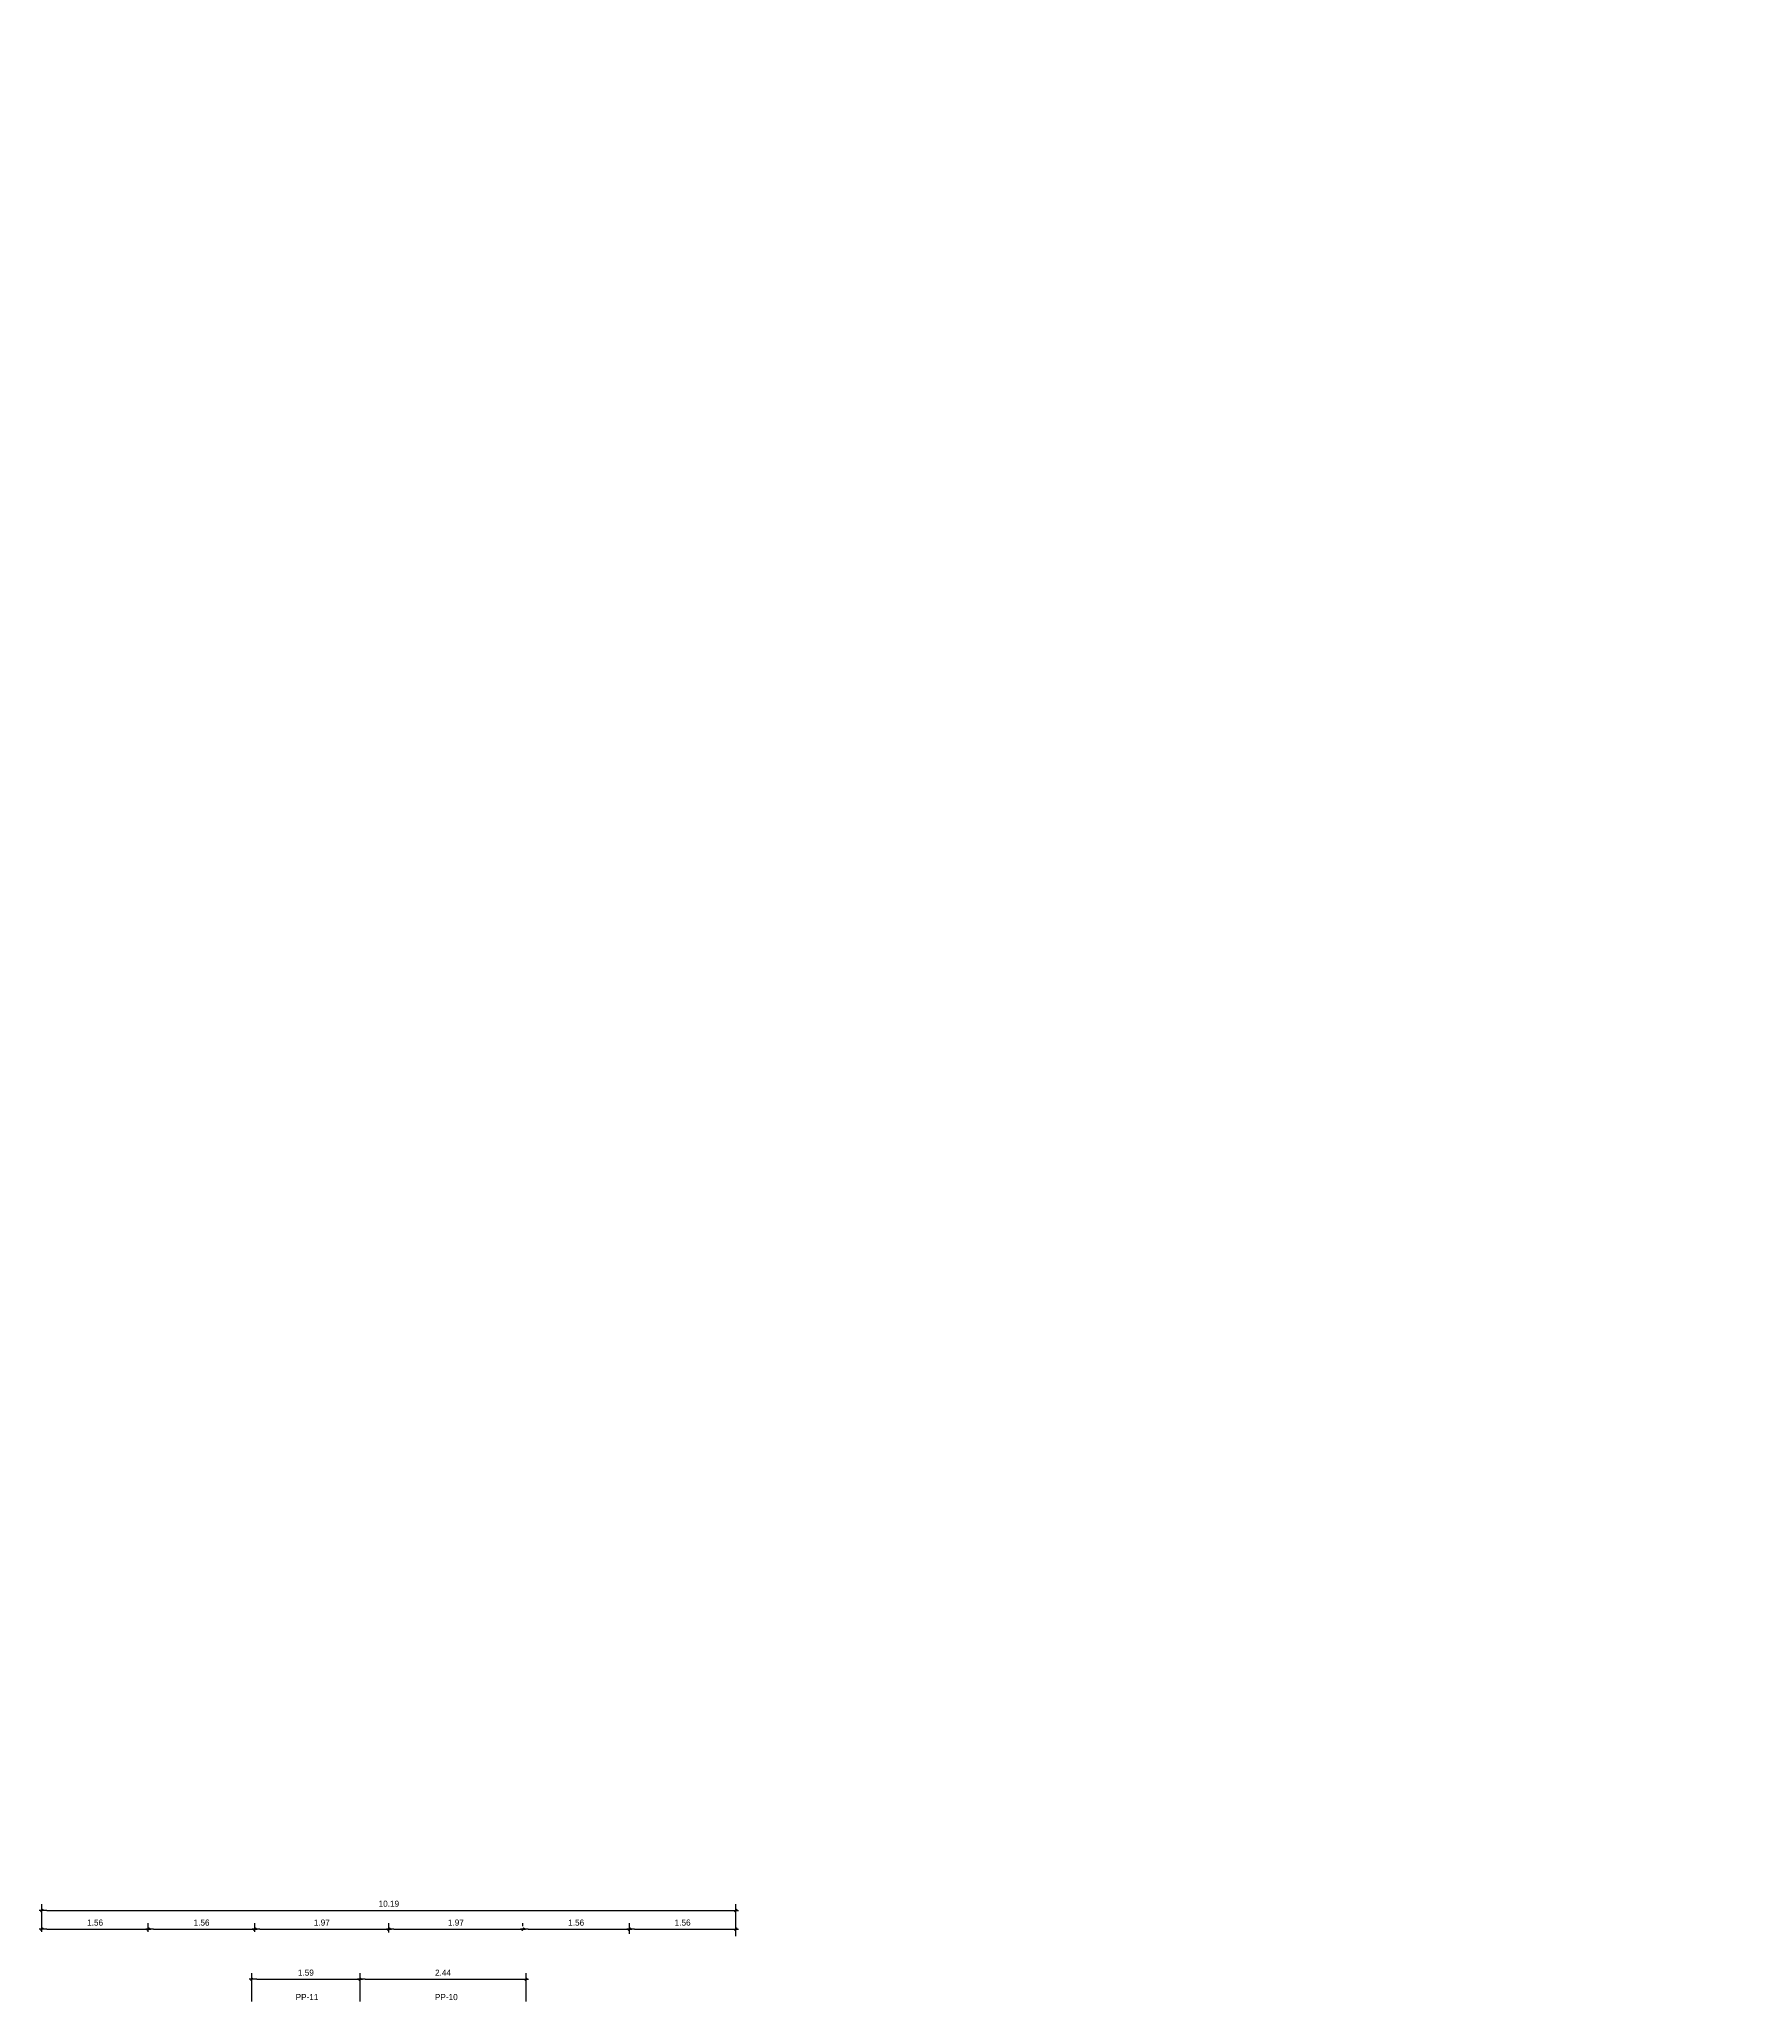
# Model space of a CAD drawing. Header units: millimetres. Extents: x 19443 to 19711, y 4351 to 4752.
# Drawn here: x 19444.04 to 19469.2, y 4522.22 to 4551.07 of the extents above; entities that cross this region are included whole.
import ezdxf

# ---------------------------------------------------------------- set-up
doc = ezdxf.new("R2010")
doc.units = ezdxf.units.MM
for name, color, linetype in [('0 @ 0.5', 7, 'Continuous'), ('cotas', 1, 'Continuous'), ('cotas @ 500', 1, 'Continuous'), ('TEXTO @ 0.5', 2, 'Continuous')]:
    doc.layers.add(name, color=color, linetype=linetype)
doc.styles.add('century gothic', font='GOTHIC.TTF')
doc.dimstyles.new('ANOTATIVE 100 SMCONSTRUCCIONES', dxfattribs={"dimscale": 0, "dimtxt": 0.18, "dimasz": 0.15, "dimexe": 0.18, "dimexo": 0.09, "dimgap": 0.1, "dimtad": 1, "dimzin": 0, "dimdsep": 46, "dimtxsty": 'century gothic', "dimblk1": 'FLECHA1', "dimblk2": 'FLECHA1', "dimsah": 1, "dimcen": 0.18, "dimdle": 0.075, "dimclrd": 1, "dimclre": 1, "dimclrt": 2, "dimaunit": 1, "dimadec": 0, "dimazin": 0, "dimtfac": 0.75, "dimtix": 1, "dimtmove": 2, "dimatfit": 3, "dimfxl": 0.09, "dimtvp": 1.5, "dimtfill": 1, "dimtolj": 1, "dimtzin": 0, "dimarcsym": 0})

# ---------------------------------------------------------------- blocks, each defined once
blk = doc.blocks.new('FLECHA1')
at = {"color": 4}
blk.add_line((-0.24618, -0.24808), (0.24808, 0.25), dxfattribs=at)
at = {"color": 1}
blk.add_line((-1, 0), (0.49616, 0), dxfattribs=at)
blk = doc.blocks.new('*D497')
at = {"layer": 'cotas', "color": 1, "lineweight": -2, "transparency": 16777216}
for p, q in [((19614.326, 4625.845), (19614.326, 4700.845)), ((19570.984, 4550.845), (19524.326, 4550.845)), ((19614.326, 4548.43), (19614.326, 4550.845)), ((19570.534, 4548.43), (19524.326, 4548.43)), ((19614.326, 4473.43), (19614.326, 4398.43))]:
    blk.add_line(p, q, dxfattribs=at)
at = {"layer": 'Defpoints', "color": 0, "transparency": 16777216}
for p in [(19614.326, 4550.845), (19615.984, 4550.845), (19615.534, 4548.43)]:
    blk.add_point(p, dxfattribs=at)
at = {"layer": 'cotas', "color": 1, "lineweight": -2, "transparency": 16777216, "xscale": 75, "yscale": 75, "zscale": 75}
for p, rotation in [((19614.326, 4550.845), 270), ((19614.326, 4548.43), 90)]:
    blk.add_blockref('FLECHA1', p, dxfattribs=dict(at, rotation=rotation))
at = {"layer": 'cotas', "color": 2, "transparency": 16777216, "insert": (19517.338, 4549.637), "char_height": 90, "attachment_point": 5, "rotation": 90, "style": 'century gothic', "bg_fill": 3, "box_fill_scale": 1.1, "bg_fill_color": 256, "bg_fill_true_color": 13158600, "bg_fill_transparency": 0}
blk.add_mtext('\\A1;2.42', dxfattribs=at)
blk = doc.blocks.new('*D17')
at = {"color": 1, "lineweight": -2, "transparency": 16777216}
for p, q in [((19444.078, 4523.285), (19444.078, 4523.415)), ((19444.153, 4523.325), (19445.566, 4523.325)), ((19445.641, 4523.285), (19445.641, 4523.415))]:
    blk.add_line(p, q, dxfattribs=at)
at = {"layer": 'Defpoints', "color": 0, "transparency": 16777216}
for p in [(19444.078, 4523.24), (19445.641, 4523.325), (19445.641, 4523.24)]:
    blk.add_point(p, dxfattribs=at)
at = {"color": 1, "lineweight": -2, "transparency": 16777216, "xscale": 0.075, "yscale": 0.075, "zscale": 0.075, "rotation": 180}
blk.add_blockref('FLECHA1', (19444.078, 4523.325), dxfattribs=at)
at = {"color": 1, "lineweight": -2, "transparency": 16777216, "xscale": 0.075, "yscale": 0.075, "zscale": 0.075}
blk.add_blockref('FLECHA1', (19445.641, 4523.325), dxfattribs=at)
at = {"color": 2, "transparency": 16777216, "insert": (19444.86, 4523.422), "char_height": 0.09, "attachment_point": 5, "style": 'century gothic', "bg_fill": 3, "box_fill_scale": 1.1, "bg_fill_color": 256, "bg_fill_true_color": 13158600, "bg_fill_transparency": 0}
blk.add_mtext('\\A1;1.56', dxfattribs=at)
blk = doc.blocks.new('*D18')
at = {"color": 1, "lineweight": -2, "transparency": 16777216}
for p, q in [((19445.641, 4523.285), (19445.641, 4523.415)), ((19445.716, 4523.325), (19447.129, 4523.325)), ((19447.204, 4523.285), (19447.204, 4523.415))]:
    blk.add_line(p, q, dxfattribs=at)
at = {"layer": 'Defpoints', "color": 0, "transparency": 16777216}
for p in [(19445.641, 4523.24), (19447.204, 4523.325), (19447.204, 4523.24)]:
    blk.add_point(p, dxfattribs=at)
at = {"color": 1, "lineweight": -2, "transparency": 16777216, "xscale": 0.075, "yscale": 0.075, "zscale": 0.075, "rotation": 180}
blk.add_blockref('FLECHA1', (19445.641, 4523.325), dxfattribs=at)
at = {"color": 1, "lineweight": -2, "transparency": 16777216, "xscale": 0.075, "yscale": 0.075, "zscale": 0.075}
blk.add_blockref('FLECHA1', (19447.204, 4523.325), dxfattribs=at)
at = {"color": 2, "transparency": 16777216, "insert": (19446.423, 4523.422), "char_height": 0.09, "attachment_point": 5, "style": 'century gothic', "bg_fill": 3, "box_fill_scale": 1.1, "bg_fill_color": 256, "bg_fill_true_color": 13158600, "bg_fill_transparency": 0}
blk.add_mtext('\\A1;1.56', dxfattribs=at)
blk = doc.blocks.new('*D19')
at = {"color": 1, "lineweight": -2, "transparency": 16777216}
for p, q in [((19447.204, 4523.285), (19447.204, 4523.415)), ((19447.279, 4523.325), (19449.098, 4523.325)), ((19449.173, 4523.275), (19449.173, 4523.415))]:
    blk.add_line(p, q, dxfattribs=at)
at = {"layer": 'Defpoints', "color": 0, "transparency": 16777216}
for p in [(19447.204, 4523.24), (19449.173, 4523.325), (19449.173, 4523.23)]:
    blk.add_point(p, dxfattribs=at)
at = {"color": 1, "lineweight": -2, "transparency": 16777216, "xscale": 0.075, "yscale": 0.075, "zscale": 0.075, "rotation": 180}
blk.add_blockref('FLECHA1', (19447.204, 4523.325), dxfattribs=at)
at = {"color": 1, "lineweight": -2, "transparency": 16777216, "xscale": 0.075, "yscale": 0.075, "zscale": 0.075}
blk.add_blockref('FLECHA1', (19449.173, 4523.325), dxfattribs=at)
at = {"color": 2, "transparency": 16777216, "insert": (19448.189, 4523.422), "char_height": 0.09, "attachment_point": 5, "style": 'century gothic', "bg_fill": 3, "box_fill_scale": 1.1, "bg_fill_color": 256, "bg_fill_true_color": 13158600, "bg_fill_transparency": 0}
blk.add_mtext('\\A1;1.97', dxfattribs=at)
blk = doc.blocks.new('*D20')
at = {"color": 1, "lineweight": -2, "transparency": 16777216}
for p, q in [((19449.173, 4523.275), (19449.173, 4523.415)), ((19449.248, 4523.325), (19451.067, 4523.325)), ((19451.142, 4523.37), (19451.142, 4523.415))]:
    blk.add_line(p, q, dxfattribs=at)
at = {"layer": 'Defpoints', "color": 0, "transparency": 16777216}
for p in [(19449.173, 4523.23), (19451.142, 4523.325), (19451.142, 4523.325)]:
    blk.add_point(p, dxfattribs=at)
at = {"color": 1, "lineweight": -2, "transparency": 16777216, "xscale": 0.075, "yscale": 0.075, "zscale": 0.075, "rotation": 180}
blk.add_blockref('FLECHA1', (19449.173, 4523.325), dxfattribs=at)
at = {"color": 1, "lineweight": -2, "transparency": 16777216, "xscale": 0.075, "yscale": 0.075, "zscale": 0.075}
blk.add_blockref('FLECHA1', (19451.142, 4523.325), dxfattribs=at)
at = {"color": 2, "transparency": 16777216, "insert": (19450.157, 4523.422), "char_height": 0.09, "attachment_point": 5, "style": 'century gothic', "bg_fill": 3, "box_fill_scale": 1.1, "bg_fill_color": 256, "bg_fill_true_color": 13158600, "bg_fill_transparency": 0}
blk.add_mtext('\\A1;1.97', dxfattribs=at)
blk = doc.blocks.new('*D21')
at = {"color": 1, "lineweight": -2, "transparency": 16777216}
for p, q in [((19451.142, 4523.37), (19451.142, 4523.415)), ((19451.217, 4523.325), (19452.63, 4523.325)), ((19452.705, 4523.257), (19452.705, 4523.415))]:
    blk.add_line(p, q, dxfattribs=at)
at = {"layer": 'Defpoints', "color": 0, "transparency": 16777216}
for p in [(19451.142, 4523.325), (19452.705, 4523.325), (19452.705, 4523.212)]:
    blk.add_point(p, dxfattribs=at)
at = {"color": 1, "lineweight": -2, "transparency": 16777216, "xscale": 0.075, "yscale": 0.075, "zscale": 0.075, "rotation": 180}
blk.add_blockref('FLECHA1', (19451.142, 4523.325), dxfattribs=at)
at = {"color": 1, "lineweight": -2, "transparency": 16777216, "xscale": 0.075, "yscale": 0.075, "zscale": 0.075}
blk.add_blockref('FLECHA1', (19452.705, 4523.325), dxfattribs=at)
at = {"color": 2, "transparency": 16777216, "insert": (19451.923, 4523.422), "char_height": 0.09, "attachment_point": 5, "style": 'century gothic', "bg_fill": 3, "box_fill_scale": 1.1, "bg_fill_color": 256, "bg_fill_true_color": 13158600, "bg_fill_transparency": 0}
blk.add_mtext('\\A1;1.56', dxfattribs=at)
blk = doc.blocks.new('*D22')
at = {"color": 1, "lineweight": -2, "transparency": 16777216}
for p, q in [((19452.705, 4523.257), (19452.705, 4523.415)), ((19452.78, 4523.325), (19454.193, 4523.325)), ((19454.268, 4523.225), (19454.268, 4523.415))]:
    blk.add_line(p, q, dxfattribs=at)
at = {"layer": 'Defpoints', "color": 0, "transparency": 16777216}
for p in [(19452.705, 4523.212), (19454.268, 4523.325), (19454.268, 4523.18)]:
    blk.add_point(p, dxfattribs=at)
at = {"color": 1, "lineweight": -2, "transparency": 16777216, "xscale": 0.075, "yscale": 0.075, "zscale": 0.075, "rotation": 180}
blk.add_blockref('FLECHA1', (19452.705, 4523.325), dxfattribs=at)
at = {"color": 1, "lineweight": -2, "transparency": 16777216, "xscale": 0.075, "yscale": 0.075, "zscale": 0.075}
blk.add_blockref('FLECHA1', (19454.268, 4523.325), dxfattribs=at)
at = {"color": 2, "transparency": 16777216, "insert": (19453.486, 4523.422), "char_height": 0.09, "attachment_point": 5, "style": 'century gothic', "bg_fill": 3, "box_fill_scale": 1.1, "bg_fill_color": 256, "bg_fill_true_color": 13158600, "bg_fill_transparency": 0}
blk.add_mtext('\\A1;1.56', dxfattribs=at)
blk = doc.blocks.new('*D23')
at = {"color": 1, "lineweight": -2, "transparency": 16777216}
for p, q in [((19444.078, 4523.285), (19444.078, 4523.691)), ((19444.153, 4523.601), (19454.193, 4523.601)), ((19454.268, 4523.225), (19454.268, 4523.691))]:
    blk.add_line(p, q, dxfattribs=at)
at = {"layer": 'Defpoints', "color": 0, "transparency": 16777216}
for p in [(19454.268, 4523.601), (19444.078, 4523.24), (19454.268, 4523.18)]:
    blk.add_point(p, dxfattribs=at)
at = {"color": 1, "lineweight": -2, "transparency": 16777216, "xscale": 0.075, "yscale": 0.075, "zscale": 0.075, "rotation": 180}
blk.add_blockref('FLECHA1', (19444.078, 4523.601), dxfattribs=at)
at = {"color": 1, "lineweight": -2, "transparency": 16777216, "xscale": 0.075, "yscale": 0.075, "zscale": 0.075}
blk.add_blockref('FLECHA1', (19454.268, 4523.601), dxfattribs=at)
at = {"color": 2, "transparency": 16777216, "insert": (19449.173, 4523.699), "char_height": 0.09, "attachment_point": 5, "style": 'century gothic', "bg_fill": 3, "box_fill_scale": 1.1, "bg_fill_color": 256, "bg_fill_true_color": 13158600, "bg_fill_transparency": 0}
blk.add_mtext('\\A1;10.19', dxfattribs=at)
blk = doc.blocks.new('*D58')
at = {"color": 1, "lineweight": -2, "transparency": 16777216}
for p, q in [((19447.159, 4522.266), (19447.159, 4522.68)), ((19448.75, 4522.266), (19448.75, 4522.68)), ((19447.234, 4522.59), (19448.675, 4522.59))]:
    blk.add_line(p, q, dxfattribs=at)
at = {"layer": 'Defpoints', "color": 0, "transparency": 16777216}
for p in [(19448.75, 4522.59), (19447.159, 4522.221), (19448.75, 4522.221)]:
    blk.add_point(p, dxfattribs=at)
at = {"color": 1, "lineweight": -2, "transparency": 16777216, "xscale": 0.075, "yscale": 0.075, "zscale": 0.075, "rotation": 180}
blk.add_blockref('FLECHA1', (19447.159, 4522.59), dxfattribs=at)
at = {"color": 1, "lineweight": -2, "transparency": 16777216, "xscale": 0.075, "yscale": 0.075, "zscale": 0.075}
blk.add_blockref('FLECHA1', (19448.75, 4522.59), dxfattribs=at)
at = {"color": 2, "transparency": 16777216, "insert": (19447.955, 4522.687), "char_height": 0.09, "attachment_point": 5, "style": 'century gothic', "bg_fill": 3, "box_fill_scale": 1.1, "bg_fill_color": 256, "bg_fill_true_color": 13158600, "bg_fill_transparency": 0}
blk.add_mtext('\\A1;1.59', dxfattribs=at)
blk = doc.blocks.new('*D59')
at = {"color": 1, "lineweight": -2, "transparency": 16777216}
for p, q in [((19448.75, 4522.266), (19448.75, 4522.68)), ((19451.187, 4522.266), (19451.187, 4522.68)), ((19448.825, 4522.59), (19451.112, 4522.59))]:
    blk.add_line(p, q, dxfattribs=at)
at = {"layer": 'Defpoints', "color": 0, "transparency": 16777216}
for p in [(19451.187, 4522.59), (19448.75, 4522.221), (19451.187, 4522.221)]:
    blk.add_point(p, dxfattribs=at)
at = {"color": 1, "lineweight": -2, "transparency": 16777216, "xscale": 0.075, "yscale": 0.075, "zscale": 0.075, "rotation": 180}
blk.add_blockref('FLECHA1', (19448.75, 4522.59), dxfattribs=at)
at = {"color": 1, "lineweight": -2, "transparency": 16777216, "xscale": 0.075, "yscale": 0.075, "zscale": 0.075}
blk.add_blockref('FLECHA1', (19451.187, 4522.59), dxfattribs=at)
at = {"color": 2, "transparency": 16777216, "insert": (19449.968, 4522.687), "char_height": 0.09, "attachment_point": 5, "style": 'century gothic', "bg_fill": 3, "box_fill_scale": 1.1, "bg_fill_color": 256, "bg_fill_true_color": 13158600, "bg_fill_transparency": 0}
blk.add_mtext('\\A1;2.44', dxfattribs=at)
blk = doc.blocks.new('*U759')
at = {"layer": 'cotas @ 500'}
dim = blk.add_linear_dim(base=(19614.326038274, 4550.84482378), p1=(19615.533859709, 4548.42982378), p2=(19615.98360808, 4550.84482378), angle=90, dimstyle='ANOTATIVE 100 SMCONSTRUCCIONES', override={"dimscale": 500, "dimtix": 1, "dimtofl": 1, "dimtmove": 1, "dimatfit": 1}, dxfattribs=at)
dim.commit()
dim.dimension.update_dxf_attribs({"geometry": '*D497', "text_midpoint": (19517.337595038, 4549.63732378)})

msp = doc.modelspace()

# ---------------------------------------------------------------- block references
at = {"layer": 'cotas'}
msp.add_blockref('*U759', (0, 0), dxfattribs=at)

# ---------------------------------------------------------------- dimensions: what is measured, and where the dimension line sits
at = {"layer": '0 @ 0.5'}
for base, p1, p2, picture, middle in [((19445.6411, 4523.3245), (19444.078, 4523.24), (19445.6411, 4523.24), '*D17', (19444.8596, 4523.4218)), ((19448.7502, 4522.5898), (19447.1592, 4522.2209), (19448.7502, 4522.2209), '*D58', (19447.9547, 4522.687))]:
    dim = msp.add_linear_dim(base=base, p1=p1, p2=p2, dimstyle='ANOTATIVE 100 SMCONSTRUCCIONES', override={"dimscale": 0.5, "dimtix": 1, "dimtofl": 1, "dimtmove": 2, "dimatfit": 3}, dxfattribs=at)
    dim.commit()
    dim.dimension.update_dxf_attribs({"geometry": picture, "text_midpoint": middle})

# ---------------------------------------------------------------- next in the draw order: texts
at = {"layer": 'TEXTO @ 0.5', "color": 2, "insert": (19447.8043, 4522.374), "char_height": 0.09, "width": 0.238534, "attachment_point": 1, "style": 'century gothic'}
msp.add_mtext('PP-11 ', dxfattribs=at)

# ---------------------------------------------------------------- next in the draw order: dimensions: what is measured, and where the dimension line sits
at = {"layer": '0 @ 0.5'}
for base, p1, p2, picture, middle in [((19447.2042, 4523.3245), (19445.6411, 4523.24), (19447.2042, 4523.24), '*D18', (19446.4227, 4523.4218)), ((19451.1867, 4522.5898), (19448.7502, 4522.2209), (19451.1867, 4522.2209), '*D59', (19449.9685, 4522.6868))]:
    dim = msp.add_linear_dim(base=base, p1=p1, p2=p2, dimstyle='ANOTATIVE 100 SMCONSTRUCCIONES', override={"dimscale": 0.5, "dimtix": 1, "dimtofl": 1, "dimtmove": 2, "dimatfit": 3}, dxfattribs=at)
    dim.commit()
    dim.dimension.update_dxf_attribs({"geometry": picture, "text_midpoint": middle})

# ---------------------------------------------------------------- next in the draw order: texts
at = {"layer": 'TEXTO @ 0.5', "color": 2, "insert": (19449.8487, 4522.374), "char_height": 0.09, "width": 0.238534, "attachment_point": 1, "style": 'century gothic'}
msp.add_mtext('PP-10 ', dxfattribs=at)

# ---------------------------------------------------------------- next in the draw order: dimensions: what is measured, and where the dimension line sits
at = {"layer": '0 @ 0.5'}
dim = msp.add_linear_dim(base=(19449.173, 4523.3245), p1=(19447.2042, 4523.24), p2=(19449.173, 4523.2297), dimstyle='ANOTATIVE 100 SMCONSTRUCCIONES', override={"dimscale": 0.5, "dimtix": 1, "dimtofl": 1, "dimtmove": 2, "dimatfit": 3}, dxfattribs=at)
dim.commit()
dim.dimension.update_dxf_attribs({"geometry": '*D19', "text_midpoint": (19448.1886, 4523.4218)})

# ---------------------------------------------------------------- next in the draw order: dimensions: what is measured, and where the dimension line sits
dim = msp.add_linear_dim(base=(19451.1417, 4523.3245), p1=(19449.173, 4523.2297), p2=(19451.1417, 4523.3245), dimstyle='ANOTATIVE 100 SMCONSTRUCCIONES', override={"dimscale": 0.5, "dimtix": 1, "dimtofl": 1, "dimtmove": 2, "dimatfit": 3}, dxfattribs=at)
dim.commit()
dim.dimension.update_dxf_attribs({"geometry": '*D20', "text_midpoint": (19450.1573, 4523.4218)})

# ---------------------------------------------------------------- next in the draw order: dimensions: what is measured, and where the dimension line sits
dim = msp.add_linear_dim(base=(19452.7048, 4523.3245), p1=(19451.1417, 4523.3245), p2=(19452.7048, 4523.2122), dimstyle='ANOTATIVE 100 SMCONSTRUCCIONES', override={"dimscale": 0.5, "dimtix": 1, "dimtofl": 1, "dimtmove": 2, "dimatfit": 3}, dxfattribs=at)
dim.commit()
dim.dimension.update_dxf_attribs({"geometry": '*D21', "text_midpoint": (19451.9233, 4523.4218)})

# ---------------------------------------------------------------- next in the draw order: dimensions: what is measured, and where the dimension line sits
dim = msp.add_linear_dim(base=(19454.2679, 4523.3245), p1=(19452.7048, 4523.2122), p2=(19454.2679, 4523.1797), dimstyle='ANOTATIVE 100 SMCONSTRUCCIONES', override={"dimscale": 0.5, "dimtix": 1, "dimtofl": 1, "dimtmove": 2, "dimatfit": 3}, dxfattribs=at)
dim.commit()
dim.dimension.update_dxf_attribs({"geometry": '*D22', "text_midpoint": (19453.4864, 4523.4218)})

# ---------------------------------------------------------------- next in the draw order: dimensions: what is measured, and where the dimension line sits
dim = msp.add_linear_dim(base=(19454.2679, 4523.6013), p1=(19444.078, 4523.24), p2=(19454.2679, 4523.1797), dimstyle='ANOTATIVE 100 SMCONSTRUCCIONES', override={"dimscale": 0.5, "dimtix": 1, "dimtofl": 1, "dimtmove": 2, "dimatfit": 3}, dxfattribs=at)
dim.commit()
dim.dimension.update_dxf_attribs({"geometry": '*D23', "text_midpoint": (19449.173, 4523.6985)})

doc.saveas('drawing.dxf')
